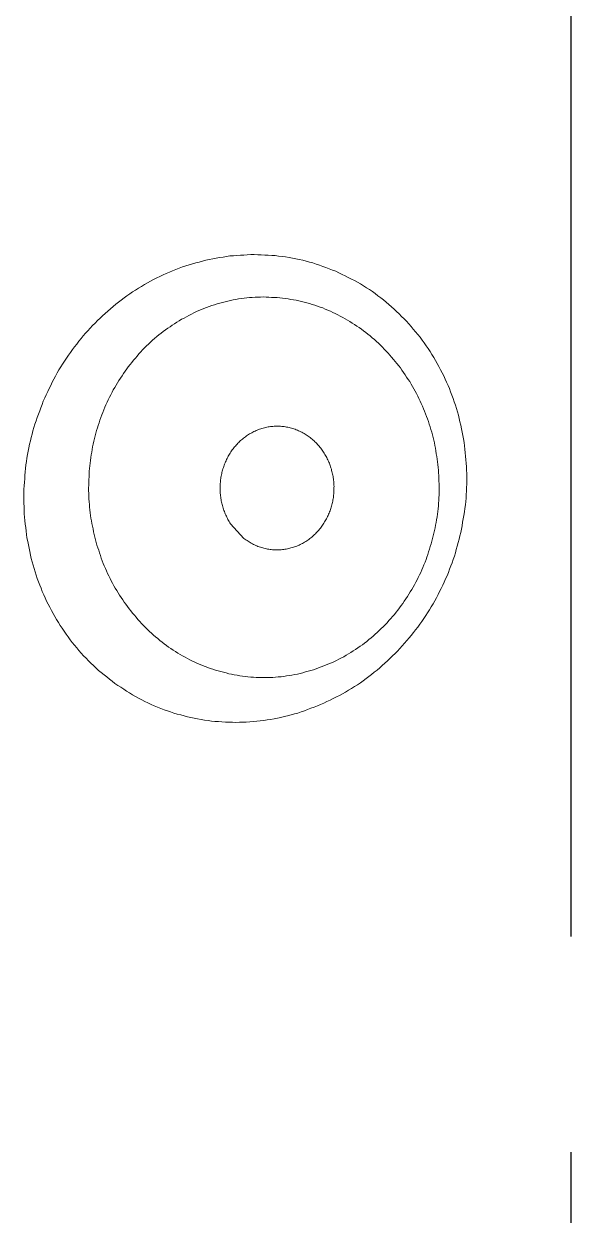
# Model space of a CAD drawing. Extents: x -5208 to -4788, y -2139 to -1842.
# Drawn here: x -5007.57 to -5003.13, y -2080.75 to -2071.08 of the extents above; entities that cross this region are included whole.
import ezdxf

# ---------------------------------------------------------------- set-up
doc = ezdxf.new("R2010")
doc.units = 0
doc.header["$LTSCALE"] = 7
doc.linetypes.add('CENTER', pattern=[2, 1.25, -0.25, 0.25, -0.25])
doc.layers.add('1', color=1, linetype='CENTER')
doc.layers.add('Trimetric', color=7, linetype='CONTINUOUS')

msp = doc.modelspace()

# ---------------------------------------------------------------- linework, layer by layer
at = {"layer": '1'}
msp.add_line((-5003.1291, -2106.4903), (-5003.1291, -2013.1957), dxfattribs=at)
at = {"layer": 'Trimetric', "color": 0, "linetype": 'Continuous', "lineweight": 18}
for points in [[(-5005.8999, -2072.9621), (-5005.8716, -2072.9603), (-5005.8433, -2072.9585), (-5005.8151, -2072.9567), (-5005.7868, -2072.9549), (-5005.7585, -2072.9531), (-5005.7302, -2072.9513), (-5005.7019, -2072.9516), (-5005.6736, -2072.9528), (-5005.6453, -2072.9539), (-5005.617, -2072.9551), (-5005.5886, -2072.9562), (-5005.5603, -2072.9574), (-5005.5321, -2072.9597), (-5005.504, -2072.963), (-5005.4758, -2072.9664), (-5005.4478, -2072.9704), (-5005.4198, -2072.9752), (-5005.3919, -2072.98), (-5005.3641, -2072.9852), (-5005.3363, -2072.9911), (-5005.3088, -2072.9976), (-5005.2812, -2073.0044), (-5005.2539, -2073.0118), (-5005.2266, -2073.0196), (-5005.1995, -2073.0278), (-5005.173, -2073.0377), (-5005.1464, -2073.0475), (-5005.1198, -2073.0574), (-5005.0932, -2073.0672), (-5005.0667, -2073.0771), (-5005.0401, -2073.0869), (-5005.0146, -2073.0992), (-5004.9892, -2073.1118), (-5004.9638, -2073.1244), (-5004.9384, -2073.137), (-5004.913, -2073.1496), (-5004.8876, -2073.1621), (-5004.8628, -2073.1758), (-5004.8384, -2073.1901), (-5004.8142, -2073.205), (-5004.7903, -2073.2202), (-5004.7666, -2073.2357), (-5004.7432, -2073.2518), (-5004.7202, -2073.2682), (-5004.6975, -2073.2852), (-5004.6748, -2073.3022), (-5004.6524, -2073.3196), (-5004.6307, -2073.3377), (-5004.6089, -2073.3559), (-5004.5874, -2073.3743), (-5004.5671, -2073.394), (-5004.5468, -2073.4138), (-5004.5265, -2073.4336), (-5004.5062, -2073.4534), (-5004.4859, -2073.4732), (-5004.4656, -2073.4929), (-5004.4472, -2073.5145), (-5004.429, -2073.5362), (-5004.4109, -2073.558), (-5004.3927, -2073.5797), (-5004.3745, -2073.6015), (-5004.3564, -2073.6232), (-5004.339, -2073.6456), (-5004.3222, -2073.6685), (-5004.306, -2073.6917), (-5004.2901, -2073.7151), (-5004.2745, -2073.7388), (-5004.2594, -2073.7628), (-5004.2446, -2073.7869), (-5004.2305, -2073.8115), (-5004.2164, -2073.8361), (-5004.2023, -2073.8607), (-5004.1895, -2073.886), (-5004.1767, -2073.9113), (-5004.1638, -2073.9365), (-5004.152, -2073.9623), (-5004.1404, -2073.9881), (-5004.1288, -2074.014), (-5004.118, -2074.0402), (-5004.1077, -2074.0666), (-5004.0974, -2074.093), (-5004.0875, -2074.1195), (-5004.0782, -2074.1463), (-5004.0694, -2074.1732), (-5004.0608, -2074.2002), (-5004.0528, -2074.2274), (-5004.0451, -2074.2547), (-5004.0378, -2074.2821), (-5004.0319, -2074.3098), (-5004.0261, -2074.3375), (-5004.0204, -2074.3653), (-5004.0147, -2074.3931), (-5004.009, -2074.4208), (-5004.0033, -2074.4486), (-5003.9986, -2074.4765), (-5003.9956, -2074.5047), (-5003.9925, -2074.5328), (-5003.9895, -2074.561), (-5003.9864, -2074.5892), (-5003.9834, -2074.6174), (-5003.9803, -2074.6455), (-5003.979, -2074.6738), (-5003.978, -2074.7022), (-5003.9769, -2074.7305), (-5003.9766, -2074.7588), (-5003.9769, -2074.7872), (-5003.9772, -2074.8155), (-5003.9777, -2074.8438), (-5003.979, -2074.8721), (-5003.9807, -2074.9004), (-5003.9826, -2074.9287), (-5003.9852, -2074.9569), (-5003.988, -2074.9851), (-5003.9912, -2075.0133), (-5003.9955, -2075.0413), (-5004.0004, -2075.0692), (-5004.0052, -2075.0971), (-5004.0101, -2075.125), (-5004.0149, -2075.153), (-5004.0198, -2075.1809), (-5004.0249, -2075.2087), (-5004.0323, -2075.2361), (-5004.0397, -2075.2635), (-5004.0471, -2075.2908), (-5004.0545, -2075.3182), (-5004.0619, -2075.3455), (-5004.0692, -2075.3729), (-5004.0774, -2075.4), (-5004.0864, -2075.4269), (-5004.0958, -2075.4536), (-5004.1055, -2075.4803), (-5004.1157, -2075.5067), (-5004.1261, -2075.533), (-5004.1369, -2075.5593), (-5004.1484, -2075.5851), (-5004.1601, -2075.611), (-5004.1718, -2075.6368), (-5004.1841, -2075.6623), (-5004.1969, -2075.6876), (-5004.2097, -2075.7128), (-5004.2229, -2075.7379), (-5004.2369, -2075.7626), (-5004.2508, -2075.7872), (-5004.2648, -2075.8119), (-5004.2799, -2075.8359), (-5004.295, -2075.8599), (-5004.3101, -2075.8839), (-5004.3258, -2075.9075), (-5004.3417, -2075.9309), (-5004.3582, -2075.954), (-5004.3748, -2075.9769), (-5004.3918, -2075.9996), (-5004.4092, -2076.022), (-5004.4269, -2076.0441), (-5004.4456, -2076.0653), (-5004.4644, -2076.0866), (-5004.4831, -2076.1078), (-5004.5019, -2076.1291), (-5004.5206, -2076.1503), (-5004.5394, -2076.1716), (-5004.5593, -2076.1917), (-5004.5799, -2076.2111), (-5004.6006, -2076.2305), (-5004.6212, -2076.25), (-5004.6419, -2076.2694), (-5004.6625, -2076.2888), (-5004.6834, -2076.308), (-5004.7053, -2076.3259), (-5004.7273, -2076.3438), (-5004.7493, -2076.3617), (-5004.772, -2076.3786), (-5004.7948, -2076.3955), (-5004.8176, -2076.4123), (-5004.8408, -2076.4286), (-5004.8642, -2076.4446), (-5004.8879, -2076.46), (-5004.9119, -2076.4752), (-5004.936, -2076.49), (-5004.9604, -2076.5044), (-5004.9851, -2076.5184), (-5005.0104, -2076.5312), (-5005.0357, -2076.5439), (-5005.061, -2076.5567), (-5005.0863, -2076.5694), (-5005.1116, -2076.5822), (-5005.1369, -2076.5949), (-5005.1631, -2076.6056), (-5005.1896, -2076.6158), (-5005.216, -2076.626), (-5005.2424, -2076.6363), (-5005.2689, -2076.6465), (-5005.2953, -2076.6567), (-5005.322, -2076.6661), (-5005.349, -2076.6746), (-5005.3763, -2076.6826), (-5005.4035, -2076.6902), (-5005.431, -2076.6974), (-5005.4585, -2076.704), (-5005.4861, -2076.7104), (-5005.5139, -2076.7158), (-5005.5417, -2076.7212), (-5005.5696, -2076.7267), (-5005.5976, -2076.7307), (-5005.6257, -2076.7347), (-5005.6537, -2076.7387), (-5005.6819, -2076.7414), (-5005.7102, -2076.744), (-5005.7384, -2076.7465), (-5005.7667, -2076.748), (-5005.795, -2076.7491), (-5005.8233, -2076.7502), (-5005.8516, -2076.7503), (-5005.88, -2076.7499), (-5005.9083, -2076.7496), (-5005.9366, -2076.7484), (-5005.9649, -2076.7466), (-5005.9932, -2076.7448), (-5006.0214, -2076.7424), (-5006.0496, -2076.7395), (-5006.0777, -2076.7359), (-5006.1058, -2076.732), (-5006.1338, -2076.7275), (-5006.1617, -2076.7225), (-5006.1895, -2076.7171), (-5006.2171, -2076.7109), (-5006.2448, -2076.7046), (-5006.2724, -2076.6982), (-5006.2996, -2076.6904), (-5006.3269, -2076.6827), (-5006.3541, -2076.675), (-5006.381, -2076.6658), (-5006.4078, -2076.6567), (-5006.4346, -2076.6475), (-5006.461, -2076.6371), (-5006.4873, -2076.6266), (-5006.5136, -2076.616), (-5006.5395, -2076.6046), (-5006.5653, -2076.5928), (-5006.5908, -2076.5806), (-5006.6162, -2076.5678), (-5006.6413, -2076.5548), (-5006.6662, -2076.5412), (-5006.6905, -2076.5266), (-5006.7144, -2076.5114), (-5006.7383, -2076.4962), (-5006.7622, -2076.481), (-5006.7861, -2076.4658), (-5006.81, -2076.4506), (-5006.8333, -2076.4344), (-5006.8555, -2076.4168), (-5006.8776, -2076.3992), (-5006.8998, -2076.3815), (-5006.922, -2076.3639), (-5006.9442, -2076.3463), (-5006.9661, -2076.3283), (-5006.9869, -2076.3091), (-5007.0077, -2076.2898), (-5007.0284, -2076.2704), (-5007.0481, -2076.2501), (-5007.0679, -2076.2298), (-5007.0876, -2076.2094), (-5007.1066, -2076.1884), (-5007.1254, -2076.1672), (-5007.1438, -2076.1456), (-5007.1618, -2076.1237), (-5007.1795, -2076.1016), (-5007.1968, -2076.0792), (-5007.2136, -2076.0563), (-5007.23, -2076.0332), (-5007.2464, -2076.0101), (-5007.2623, -2075.9867), (-5007.2775, -2075.9628), (-5007.2927, -2075.9389), (-5007.3076, -2075.9148), (-5007.3217, -2075.8902), (-5007.3357, -2075.8655), (-5007.3496, -2075.8409), (-5007.3624, -2075.8156), (-5007.3752, -2075.7903), (-5007.388, -2075.765), (-5007.3999, -2075.7393), (-5007.4116, -2075.7135), (-5007.4228, -2075.6874), (-5007.4336, -2075.6612), (-5007.4442, -2075.6349), (-5007.4541, -2075.6084), (-5007.4636, -2075.5817), (-5007.4726, -2075.5548), (-5007.4815, -2075.5279), (-5007.4902, -2075.501), (-5007.4979, -2075.4737), (-5007.5055, -2075.4464), (-5007.5132, -2075.4191), (-5007.519, -2075.3914), (-5007.5247, -2075.3636), (-5007.5304, -2075.3358), (-5007.5361, -2075.3081), (-5007.5418, -2075.2803), (-5007.5475, -2075.2526), (-5007.5519, -2075.2246), (-5007.5549, -2075.1964), (-5007.558, -2075.1683), (-5007.5611, -2075.1401), (-5007.5641, -2075.1119), (-5007.5672, -2075.0837), (-5007.5703, -2075.0556), (-5007.5709, -2075.0272), (-5007.5713, -2074.9989), (-5007.5717, -2074.9706), (-5007.5721, -2074.9422), (-5007.5726, -2074.9139), (-5007.573, -2074.8855), (-5007.5725, -2074.8572), (-5007.5703, -2074.829), (-5007.5681, -2074.8007), (-5007.5659, -2074.7725), (-5007.5637, -2074.7442), (-5007.5615, -2074.716), (-5007.5593, -2074.6877), (-5007.5556, -2074.6596), (-5007.5515, -2074.6316), (-5007.5473, -2074.6036), (-5007.5426, -2074.5756), (-5007.5372, -2074.5478), (-5007.5318, -2074.52), (-5007.5262, -2074.4922), (-5007.5199, -2074.4646), (-5007.5132, -2074.437), (-5007.5062, -2074.4096), (-5007.4987, -2074.3822), (-5007.491, -2074.355), (-5007.4828, -2074.3279), (-5007.4737, -2074.301), (-5007.4639, -2074.2744), (-5007.4542, -2074.2478), (-5007.4444, -2074.2212), (-5007.4347, -2074.1946), (-5007.4249, -2074.168), (-5007.4152, -2074.1414), (-5007.4031, -2074.1158), (-5007.3909, -2074.0901), (-5007.3788, -2074.0645), (-5007.3667, -2074.0389), (-5007.3545, -2074.0133), (-5007.3424, -2073.9877), (-5007.3296, -2073.9624), (-5007.3161, -2073.9375), (-5007.3021, -2073.9129), (-5007.2879, -2073.8884), (-5007.2732, -2073.8641), (-5007.2582, -2073.8401), (-5007.243, -2073.8162), (-5007.2271, -2073.7927), (-5007.211, -2073.7694), (-5007.1949, -2073.746), (-5007.1783, -2073.7231), (-5007.1611, -2073.7005), (-5007.144, -2073.678), (-5007.1266, -2073.6556), (-5007.1084, -2073.6339), (-5007.0903, -2073.6121), (-5007.0721, -2073.5904), (-5007.0529, -2073.5695), (-5007.0338, -2073.5486), (-5007.0146, -2073.5277), (-5006.9947, -2073.5075), (-5006.9746, -2073.4876), (-5006.9545, -2073.4676), (-5006.9339, -2073.4482), (-5006.9129, -2073.4292), (-5006.8918, -2073.4102), (-5006.8706, -2073.3914), (-5006.8489, -2073.3732), (-5006.827, -2073.3553), (-5006.8048, -2073.3376), (-5006.7823, -2073.3204), (-5006.7595, -2073.3035), (-5006.7366, -2073.2869), (-5006.7132, -2073.2709), (-5006.6896, -2073.2551), (-5006.6661, -2073.2394), (-5006.6421, -2073.2243), (-5006.6178, -2073.2097), (-5006.5935, -2073.195), (-5006.569, -2073.1809), (-5006.544, -2073.1675), (-5006.5191, -2073.154), (-5006.494, -2073.1409), (-5006.4684, -2073.1287), (-5006.4428, -2073.1165), (-5006.4172, -2073.1043), (-5006.3912, -2073.0931), (-5006.3651, -2073.0821), (-5006.3388, -2073.0716), (-5006.3123, -2073.0616), (-5006.2857, -2073.0518), (-5006.2589, -2073.0426), (-5006.2317, -2073.0344), (-5006.2044, -2073.0269), (-5006.1771, -2073.0194), (-5006.1498, -2073.0119), (-5006.1224, -2073.0043), (-5006.0951, -2072.9968), (-5006.0676, -2072.9902), (-5006.0397, -2072.9855), (-5006.0117, -2072.9808), (-5005.9838, -2072.9761), (-5005.9558, -2072.9714), (-5005.9279, -2072.9668)], [(-5005.6287, -2073.2954), (-5005.6063, -2073.2965), (-5005.5839, -2073.2976), (-5005.5615, -2073.2988), (-5005.5391, -2073.2999), (-5005.5167, -2073.301), (-5005.4943, -2073.3021), (-5005.4721, -2073.305), (-5005.45, -2073.3085), (-5005.4278, -2073.312), (-5005.4056, -2073.3155), (-5005.3835, -2073.319), (-5005.3613, -2073.3225), (-5005.3394, -2073.3269), (-5005.3176, -2073.3321), (-5005.2957, -2073.3373), (-5005.2741, -2073.343), (-5005.2526, -2073.3494), (-5005.2311, -2073.3558), (-5005.2096, -2073.3624), (-5005.1884, -2073.3696), (-5005.1673, -2073.3772), (-5005.1463, -2073.385), (-5005.1255, -2073.3933), (-5005.1047, -2073.402), (-5005.0841, -2073.4108), (-5005.0641, -2073.4209), (-5005.0442, -2073.4311), (-5005.0242, -2073.4413), (-5005.0042, -2073.4515), (-5004.9842, -2073.4617), (-5004.9642, -2073.4718), (-5004.945, -2073.4833), (-5004.9261, -2073.4955), (-5004.9073, -2073.5076), (-5004.8885, -2073.5198), (-5004.8696, -2073.532), (-5004.8508, -2073.5442), (-5004.8322, -2073.5567), (-5004.8141, -2073.57), (-5004.7963, -2073.5836), (-5004.7787, -2073.5975), (-5004.7613, -2073.6117), (-5004.7441, -2073.6261), (-5004.7272, -2073.6407), (-5004.7107, -2073.6559), (-5004.6942, -2073.6712), (-5004.6778, -2073.6865), (-5004.6619, -2073.7022), (-5004.6462, -2073.7183), (-5004.6306, -2073.7344), (-5004.6154, -2073.7508), (-5004.6009, -2073.768), (-5004.5865, -2073.7852), (-5004.5721, -2073.8023), (-5004.5577, -2073.8195), (-5004.5432, -2073.8367), (-5004.5288, -2073.8538), (-5004.5159, -2073.8721), (-5004.5031, -2073.8906), (-5004.4904, -2073.9091), (-5004.4777, -2073.9276), (-5004.465, -2073.9461), (-5004.4523, -2073.9645), (-5004.4399, -2073.9832), (-5004.4283, -2074.0024), (-5004.417, -2074.0218), (-5004.4059, -2074.0413), (-5004.3952, -2074.061), (-5004.3847, -2074.0808), (-5004.3745, -2074.1008), (-5004.3647, -2074.1209), (-5004.3552, -2074.1413), (-5004.3457, -2074.1616), (-5004.3365, -2074.182), (-5004.328, -2074.2028), (-5004.3194, -2074.2235), (-5004.3109, -2074.2442), (-5004.3033, -2074.2653), (-5004.2957, -2074.2865), (-5004.2881, -2074.3076), (-5004.2812, -2074.3289), (-5004.2746, -2074.3503), (-5004.268, -2074.3717), (-5004.2616, -2074.3932), (-5004.2558, -2074.4149), (-5004.2502, -2074.4366), (-5004.2448, -2074.4584), (-5004.2399, -2074.4803), (-5004.2352, -2074.5022), (-5004.2308, -2074.5242), (-5004.2271, -2074.5463), (-5004.224, -2074.5685), (-5004.2209, -2074.5907), (-5004.2178, -2074.6129), (-5004.2147, -2074.6352), (-5004.2116, -2074.6574), (-5004.2085, -2074.6796), (-5004.207, -2074.7019), (-5004.2059, -2074.7243), (-5004.2048, -2074.7467), (-5004.2037, -2074.7691), (-5004.2027, -2074.7915), (-5004.2016, -2074.8139), (-5004.2006, -2074.8364), (-5004.201, -2074.8588), (-5004.2014, -2074.8812), (-5004.2018, -2074.9036), (-5004.2029, -2074.926), (-5004.2044, -2074.9484), (-5004.2058, -2074.9708), (-5004.2075, -2074.9931), (-5004.2097, -2075.0155), (-5004.2122, -2075.0378), (-5004.2149, -2075.06), (-5004.218, -2075.0822), (-5004.2213, -2075.1044), (-5004.225, -2075.1265), (-5004.2294, -2075.1485), (-5004.2343, -2075.1704), (-5004.2393, -2075.1923), (-5004.2443, -2075.2141), (-5004.2493, -2075.236), (-5004.2542, -2075.2579), (-5004.2592, -2075.2797), (-5004.2657, -2075.3012), (-5004.2727, -2075.3225), (-5004.2796, -2075.3438), (-5004.2866, -2075.3651), (-5004.2935, -2075.3865), (-5004.3005, -2075.4078), (-5004.3075, -2075.4291), (-5004.3157, -2075.45), (-5004.3241, -2075.4708), (-5004.3327, -2075.4915), (-5004.3417, -2075.512), (-5004.3508, -2075.5325), (-5004.3604, -2075.5528), (-5004.3703, -2075.5729), (-5004.3806, -2075.5928), (-5004.3909, -2075.6127), (-5004.4013, -2075.6326), (-5004.4125, -2075.652), (-5004.4238, -2075.6714), (-5004.435, -2075.6909), (-5004.4469, -2075.7098), (-5004.459, -2075.7287), (-5004.4712, -2075.7476), (-5004.4837, -2075.7661), (-5004.4968, -2075.7844), (-5004.5098, -2075.8027), (-5004.523, -2075.8208), (-5004.5369, -2075.8384), (-5004.5507, -2075.856), (-5004.5646, -2075.8736), (-5004.5793, -2075.8906), (-5004.594, -2075.9075), (-5004.6087, -2075.9244), (-5004.6239, -2075.941), (-5004.6392, -2075.9573), (-5004.6549, -2075.9733), (-5004.6708, -2075.9892), (-5004.687, -2076.0047), (-5004.7034, -2076.02), (-5004.72, -2076.0351), (-5004.737, -2076.0497), (-5004.7541, -2076.0642), (-5004.7712, -2076.0788), (-5004.7889, -2076.0925), (-5004.8067, -2076.1062), (-5004.8244, -2076.1199), (-5004.8427, -2076.1329), (-5004.8611, -2076.1457), (-5004.8795, -2076.1584), (-5004.8983, -2076.1707), (-5004.9174, -2076.1825), (-5004.9364, -2076.1943), (-5004.9557, -2076.2059), (-5004.9752, -2076.217), (-5004.9949, -2076.2277), (-5005.0147, -2076.2381), (-5005.0347, -2076.2482), (-5005.0549, -2076.258), (-5005.0753, -2076.2675), (-5005.0961, -2076.2757), (-5005.117, -2076.2839), (-5005.1379, -2076.2921), (-5005.1588, -2076.3003), (-5005.1796, -2076.3085), (-5005.2005, -2076.3167), (-5005.2219, -2076.3232), (-5005.2436, -2076.3292), (-5005.2652, -2076.3351), (-5005.2868, -2076.3411), (-5005.3084, -2076.3471), (-5005.33, -2076.353), (-5005.3518, -2076.3583), (-5005.3738, -2076.3628), (-5005.3959, -2076.3668), (-5005.418, -2076.3705), (-5005.4401, -2076.3739), (-5005.4624, -2076.3768), (-5005.4847, -2076.3794), (-5005.507, -2076.3813), (-5005.5294, -2076.3831), (-5005.5517, -2076.3849), (-5005.5741, -2076.3856), (-5005.5965, -2076.3862), (-5005.619, -2076.3869), (-5005.6414, -2076.3864), (-5005.6638, -2076.3859), (-5005.6862, -2076.3854), (-5005.7086, -2076.3838), (-5005.731, -2076.3821), (-5005.7533, -2076.3804), (-5005.7756, -2076.378), (-5005.7979, -2076.3753), (-5005.8201, -2076.3721), (-5005.8422, -2076.3685), (-5005.8643, -2076.3647), (-5005.8863, -2076.3603), (-5005.9081, -2076.3553), (-5005.9298, -2076.3494), (-5005.9515, -2076.3436), (-5005.9731, -2076.3378), (-5005.9948, -2076.332), (-5006.0164, -2076.3262), (-5006.0379, -2076.3198), (-5006.0589, -2076.3118), (-5006.0798, -2076.3037), (-5006.1007, -2076.2956), (-5006.1217, -2076.2876), (-5006.1426, -2076.2795), (-5006.1635, -2076.2715), (-5006.1839, -2076.2621), (-5006.2042, -2076.2525), (-5006.2243, -2076.2426), (-5006.2442, -2076.2323), (-5006.264, -2076.2217), (-5006.2836, -2076.2108), (-5006.3029, -2076.1994), (-5006.322, -2076.1877), (-5006.3411, -2076.176), (-5006.36, -2076.1639), (-5006.3785, -2076.1513), (-5006.3971, -2076.1386), (-5006.4154, -2076.1257), (-5006.4333, -2076.1122), (-5006.4511, -2076.0986), (-5006.469, -2076.085), (-5006.4861, -2076.0705), (-5006.5033, -2076.0561), (-5006.5204, -2076.0416), (-5006.5371, -2076.0267), (-5006.5536, -2076.0115), (-5006.5698, -2075.996), (-5006.5858, -2075.9803), (-5006.6017, -2075.9644), (-5006.6171, -2075.9481), (-5006.6322, -2075.9316), (-5006.6466, -2075.9144), (-5006.6611, -2075.8972), (-5006.6755, -2075.88), (-5006.6899, -2075.8629), (-5006.7043, -2075.8457), (-5006.7188, -2075.8285), (-5006.7318, -2075.8103), (-5006.7445, -2075.7918), (-5006.7572, -2075.7733), (-5006.7699, -2075.7548), (-5006.7826, -2075.7364), (-5006.7953, -2075.7179), (-5006.8077, -2075.6992), (-5006.819, -2075.6798), (-5006.8304, -2075.6605), (-5006.8418, -2075.6412), (-5006.8522, -2075.6213), (-5006.8627, -2075.6015), (-5006.8731, -2075.5816), (-5006.8831, -2075.5615), (-5006.8928, -2075.5413), (-5006.9021, -2075.5209), (-5006.9112, -2075.5004), (-5006.9199, -2075.4798), (-5006.9284, -2075.459), (-5006.9367, -2075.4382), (-5006.9439, -2075.4169), (-5006.951, -2075.3956), (-5006.958, -2075.3744), (-5006.9651, -2075.3531), (-5006.9722, -2075.3318), (-5006.9793, -2075.3105), (-5006.9859, -2075.2891), (-5006.991, -2075.2673), (-5006.9961, -2075.2454), (-5007.0012, -2075.2236), (-5007.0063, -2075.2018), (-5007.0114, -2075.1799), (-5007.0165, -2075.1581), (-5007.021, -2075.1361), (-5007.0248, -2075.114), (-5007.0282, -2075.0918), (-5007.0315, -2075.0697), (-5007.0344, -2075.0474), (-5007.037, -2075.0251), (-5007.0393, -2075.0028), (-5007.0411, -2074.9805), (-5007.0427, -2074.9581), (-5007.0443, -2074.9357), (-5007.0455, -2074.9133), (-5007.046, -2074.8909), (-5007.0466, -2074.8685), (-5007.0472, -2074.8461), (-5007.0462, -2074.8237), (-5007.0453, -2074.8013), (-5007.0443, -2074.7789), (-5007.0434, -2074.7565), (-5007.0424, -2074.734), (-5007.0415, -2074.7116), (-5007.04, -2074.6893), (-5007.0371, -2074.667), (-5007.0341, -2074.6448), (-5007.0311, -2074.6226), (-5007.0281, -2074.6004), (-5007.0252, -2074.5781), (-5007.0222, -2074.5559), (-5007.0186, -2074.5338), (-5007.0144, -2074.5117), (-5007.0098, -2074.4898), (-5007.005, -2074.4679), (-5006.9998, -2074.4461), (-5006.9943, -2074.4243), (-5006.9886, -2074.4026), (-5006.9824, -2074.3811), (-5006.9759, -2074.3596), (-5006.9694, -2074.3381), (-5006.9626, -2074.3168), (-5006.9551, -2074.2956), (-5006.9477, -2074.2745), (-5006.9402, -2074.2533), (-5006.9318, -2074.2325), (-5006.9234, -2074.2118), (-5006.915, -2074.191), (-5006.9059, -2074.1705), (-5006.8965, -2074.1501), (-5006.8871, -2074.1297), (-5006.8775, -2074.1095), (-5006.8674, -2074.0894), (-5006.857, -2074.0696), (-5006.8464, -2074.0498), (-5006.8354, -2074.0303), (-5006.8242, -2074.0108), (-5006.8128, -2073.9916), (-5006.8005, -2073.9728), (-5006.7879, -2073.9542), (-5006.7753, -2073.9357), (-5006.7627, -2073.9171), (-5006.7501, -2073.8986), (-5006.7375, -2073.88), (-5006.7247, -2073.8616), (-5006.7104, -2073.8444), (-5006.6961, -2073.8271), (-5006.6817, -2073.8098), (-5006.6674, -2073.7926), (-5006.6531, -2073.7753), (-5006.6388, -2073.758), (-5006.6237, -2073.7415), (-5006.6082, -2073.7253), (-5006.5926, -2073.7091), (-5006.5768, -2073.6933), (-5006.5605, -2073.6779), (-5006.5441, -2073.6625), (-5006.5277, -2073.6472), (-5006.5108, -2073.6324), (-5006.4938, -2073.6179), (-5006.4765, -2073.6036), (-5006.4589, -2073.5896), (-5006.4412, -2073.5759), (-5006.4233, -2073.5624), (-5006.4048, -2073.5498), (-5006.386, -2073.5375), (-5006.3673, -2073.5252), (-5006.3485, -2073.5129), (-5006.3298, -2073.5006), (-5006.311, -2073.4883), (-5006.2918, -2073.4767), (-5006.2719, -2073.4664), (-5006.252, -2073.4561), (-5006.2321, -2073.4457), (-5006.2122, -2073.4354), (-5006.1923, -2073.4251), (-5006.1723, -2073.4148), (-5006.1518, -2073.4058), (-5006.1312, -2073.3971), (-5006.1104, -2073.3886), (-5006.0894, -2073.3806), (-5006.0684, -2073.3728), (-5006.0472, -2073.3655), (-5006.0258, -2073.3587), (-5006.0044, -2073.3522), (-5005.9829, -2073.3456), (-5005.9613, -2073.3398), (-5005.9395, -2073.3344), (-5005.9177, -2073.329), (-5005.8959, -2073.3241), (-5005.8738, -2073.3199), (-5005.8518, -2073.3157), (-5005.8297, -2073.3119), (-5005.8075, -2073.3088), (-5005.7853, -2073.3057), (-5005.763, -2073.303), (-5005.7407, -2073.3011), (-5005.7183, -2073.2992), (-5005.696, -2073.2975), (-5005.6736, -2073.2968), (-5005.6511, -2073.2961)]]:
    msp.add_lwpolyline(points, close=True, dxfattribs=at)
for points in [[(-5005.7858, -2075.2567), (-5005.7775, -2075.2625), (-5005.7693, -2075.2683), (-5005.761, -2075.2741), (-5005.7527, -2075.2799), (-5005.7441, -2075.2852), (-5005.7353, -2075.2902), (-5005.7265, -2075.2952), (-5005.7177, -2075.3001), (-5005.7088, -2075.3049), (-5005.6997, -2075.3092), (-5005.6905, -2075.3134), (-5005.6812, -2075.3173), (-5005.6718, -2075.3212), (-5005.6623, -2075.3245), (-5005.6528, -2075.3279), (-5005.6431, -2075.3309), (-5005.6334, -2075.3338), (-5005.6236, -2075.3362), (-5005.6137, -2075.3384), (-5005.6039, -2075.3406), (-5005.594, -2075.3427), (-5005.5841, -2075.3445), (-5005.574, -2075.3456), (-5005.564, -2075.3468), (-5005.5539, -2075.348), (-5005.5439, -2075.349), (-5005.5338, -2075.3494), (-5005.5237, -2075.3498), (-5005.5136, -2075.3497), (-5005.5035, -2075.3496), (-5005.4934, -2075.349), (-5005.4833, -2075.3484), (-5005.4733, -2075.3474), (-5005.4632, -2075.3463), (-5005.4532, -2075.3447), (-5005.4433, -2075.3428), (-5005.4334, -2075.3409), (-5005.4234, -2075.3391), (-5005.4136, -2075.3368), (-5005.4039, -2075.3339), (-5005.3942, -2075.3311), (-5005.3845, -2075.3282), (-5005.3748, -2075.3253), (-5005.3654, -2075.3217), (-5005.3559, -2075.3182), (-5005.3467, -2075.3141), (-5005.3374, -2075.3101), (-5005.3283, -2075.3057), (-5005.3192, -2075.3012), (-5005.3103, -2075.2965), (-5005.3015, -2075.2915), (-5005.2929, -2075.2863), (-5005.2844, -2075.2808), (-5005.2759, -2075.2752), (-5005.2675, -2075.2697), (-5005.2591, -2075.264), (-5005.2512, -2075.2577), (-5005.2433, -2075.2514), (-5005.2354, -2075.2451), (-5005.2276, -2075.2388), (-5005.22, -2075.232), (-5005.2126, -2075.2252), (-5005.2054, -2075.2181), (-5005.1983, -2075.2109), (-5005.1913, -2075.2036), (-5005.1845, -2075.1961), (-5005.1778, -2075.1885), (-5005.1714, -2075.1807), (-5005.165, -2075.1729), (-5005.1591, -2075.1647), (-5005.1533, -2075.1565), (-5005.1474, -2075.1482), (-5005.1416, -2075.14), (-5005.136, -2075.1315), (-5005.1309, -2075.1228), (-5005.1258, -2075.1141), (-5005.1207, -2075.1053), (-5005.1156, -2075.0966), (-5005.1111, -2075.0876), (-5005.1066, -2075.0785), (-5005.1023, -2075.0694), (-5005.0982, -2075.0601), (-5005.0943, -2075.0508), (-5005.0906, -2075.0414), (-5005.0869, -2075.032), (-5005.0837, -2075.0224), (-5005.0804, -2075.0129), (-5005.0775, -2075.0032), (-5005.0746, -2074.9935), (-5005.072, -2074.9838), (-5005.0695, -2074.9739), (-5005.0672, -2074.9641), (-5005.0652, -2074.9542), (-5005.0631, -2074.9443), (-5005.0615, -2074.9343), (-5005.0599, -2074.9244), (-5005.0587, -2074.9143), (-5005.0578, -2074.9043), (-5005.0568, -2074.8942), (-5005.0559, -2074.8841), (-5005.0549, -2074.8741), (-5005.0549, -2074.864), (-5005.0548, -2074.8539), (-5005.0547, -2074.8438), (-5005.0546, -2074.8336), (-5005.0548, -2074.8235), (-5005.0554, -2074.8135), (-5005.056, -2074.8034), (-5005.057, -2074.7933), (-5005.058, -2074.7832), (-5005.0593, -2074.7732), (-5005.0607, -2074.7632), (-5005.0624, -2074.7533), (-5005.0642, -2074.7433), (-5005.0662, -2074.7334), (-5005.0687, -2074.7236), (-5005.0712, -2074.7138), (-5005.0737, -2074.704), (-5005.0762, -2074.6942), (-5005.0791, -2074.6846), (-5005.0825, -2074.675), (-5005.0858, -2074.6655), (-5005.0891, -2074.656), (-5005.0925, -2074.6464), (-5005.0964, -2074.6371), (-5005.1004, -2074.6278), (-5005.1046, -2074.6186), (-5005.109, -2074.6095), (-5005.1136, -2074.6005), (-5005.1183, -2074.5916), (-5005.1232, -2074.5827), (-5005.1283, -2074.574), (-5005.1335, -2074.5653), (-5005.1392, -2074.557), (-5005.1449, -2074.5487), (-5005.1506, -2074.5403), (-5005.1564, -2074.532), (-5005.1624, -2074.5239), (-5005.1689, -2074.5162), (-5005.1754, -2074.5084), (-5005.1818, -2074.5006), (-5005.1883, -2074.4929), (-5005.1953, -2074.4856), (-5005.2023, -2074.4783), (-5005.2095, -2074.4712), (-5005.2169, -2074.4643), (-5005.2244, -2074.4575), (-5005.232, -2074.4509), (-5005.2398, -2074.4444), (-5005.2477, -2074.4382), (-5005.2558, -2074.4321), (-5005.2641, -2074.4264), (-5005.2725, -2074.4207), (-5005.2809, -2074.4151), (-5005.2893, -2074.4094), (-5005.2981, -2074.4045), (-5005.3069, -2074.3996), (-5005.3158, -2074.3948), (-5005.3247, -2074.39), (-5005.3338, -2074.3855), (-5005.343, -2074.3814), (-5005.3523, -2074.3774), (-5005.3617, -2074.3737), (-5005.3711, -2074.3701), (-5005.3807, -2074.3669), (-5005.3903, -2074.3637), (-5005.4, -2074.361), (-5005.4098, -2074.3582), (-5005.4196, -2074.3562), (-5005.4296, -2074.3542), (-5005.4395, -2074.3522), (-5005.4494, -2074.3502), (-5005.4594, -2074.3488), (-5005.4694, -2074.3478), (-5005.4795, -2074.3468), (-5005.4896, -2074.3459), (-5005.4996, -2074.3453), (-5005.5097, -2074.3453), (-5005.5198, -2074.3453), (-5005.53, -2074.3453), (-5005.5401, -2074.3455), (-5005.5501, -2074.3465), (-5005.5602, -2074.3476), (-5005.5702, -2074.3486), (-5005.5803, -2074.3497), (-5005.5902, -2074.3514), (-5005.6002, -2074.3532), (-5005.61, -2074.3554), (-5005.6199, -2074.3577), (-5005.6296, -2074.3603), (-5005.6394, -2074.3631), (-5005.649, -2074.3661), (-5005.6586, -2074.3693), (-5005.668, -2074.3728), (-5005.6773, -2074.3768), (-5005.6866, -2074.3808), (-5005.6959, -2074.3847), (-5005.7052, -2074.3887), (-5005.7141, -2074.3935), (-5005.723, -2074.3984), (-5005.7318, -2074.4033), (-5005.7407, -2074.4081), (-5005.7493, -2074.4134), (-5005.7578, -2074.4189), (-5005.7661, -2074.4246), (-5005.7743, -2074.4305), (-5005.7825, -2074.4365), (-5005.7904, -2074.4428), (-5005.7983, -2074.4491), (-5005.8059, -2074.4557), (-5005.8135, -2074.4623), (-5005.8207, -2074.4695), (-5005.8279, -2074.4766), (-5005.835, -2074.4838), (-5005.8421, -2074.4909), (-5005.8489, -2074.4984), (-5005.8554, -2074.5062), (-5005.8618, -2074.514), (-5005.8683, -2074.5217), (-5005.8747, -2074.5296), (-5005.8806, -2074.5378), (-5005.8865, -2074.546), (-5005.8921, -2074.5544), (-5005.8976, -2074.5628), (-5005.9029, -2074.5714), (-5005.9081, -2074.5801), (-5005.9131, -2074.5889), (-5005.9178, -2074.5978), (-5005.9226, -2074.6068), (-5005.9267, -2074.616), (-5005.9309, -2074.6252), (-5005.935, -2074.6344), (-5005.9392, -2074.6436), (-5005.9429, -2074.653), (-5005.9463, -2074.6625), (-5005.9496, -2074.6721), (-5005.9529, -2074.6816), (-5005.9563, -2074.6911), (-5005.959, -2074.7009), (-5005.9617, -2074.7106), (-5005.9641, -2074.7204), (-5005.9664, -2074.7303), (-5005.9686, -2074.7401), (-5005.9704, -2074.7501), (-5005.9723, -2074.76), (-5005.9737, -2074.77), (-5005.9751, -2074.78), (-5005.9761, -2074.7901), (-5005.9769, -2074.8002), (-5005.9777, -2074.8102), (-5005.9785, -2074.8203), (-5005.9791, -2074.8304), (-5005.979, -2074.8405), (-5005.979, -2074.8506), (-5005.9789, -2074.8607), (-5005.9788, -2074.8708), (-5005.9784, -2074.8809), (-5005.9777, -2074.891), (-5005.9769, -2074.9011), (-5005.9757, -2074.9111), (-5005.9745, -2074.9212), (-5005.973, -2074.9311), (-5005.9714, -2074.9411), (-5005.9696, -2074.9511), (-5005.9676, -2074.961), (-5005.9654, -2074.9708), (-5005.963, -2074.9807), (-5005.9605, -2074.9905), (-5005.9577, -2075.0002), (-5005.9548, -2075.0099), (-5005.9517, -2075.0195), (-5005.9484, -2075.029), (-5005.9449, -2075.0385), (-5005.9412, -2075.0479), (-5005.9375, -2075.0573), (-5005.9332, -2075.0664), (-5005.9288, -2075.0756), (-5005.9245, -2075.0847), (-5005.9202, -2075.0938), (-5005.9154, -2075.1027), (-5005.9103, -2075.1115), (-5005.9052, -2075.1202), (-5005.9001, -2075.1289), (-5005.895, -2075.1376)], [(-5005.895, -2075.1376), (-5005.7858, -2075.2567)]]:
    msp.add_lwpolyline(points, dxfattribs=at)

doc.saveas('drawing.dxf')
